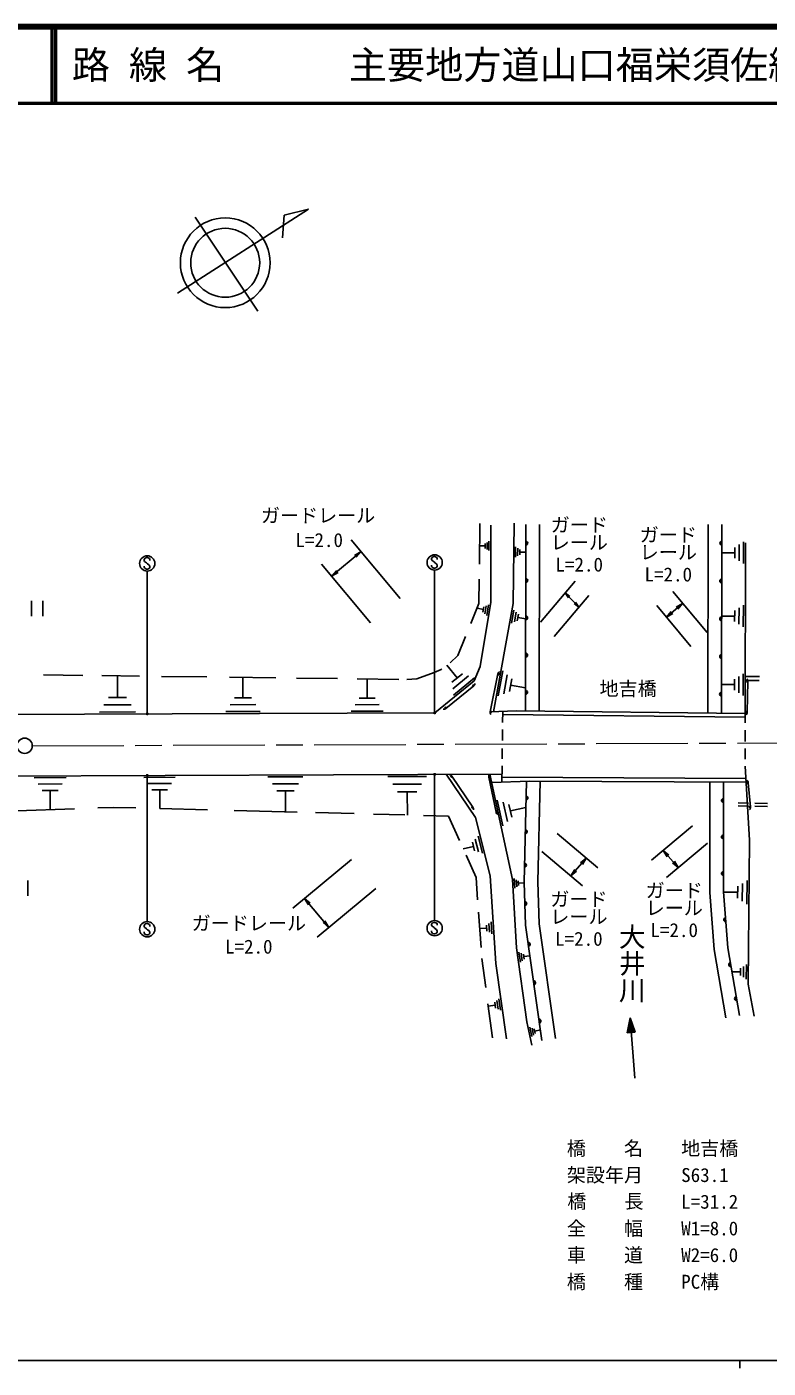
# Model space of a CAD drawing. Units: millimetres, scale not verified. Extents: x 40000 to 680000, y 20000 to 380000.
# Drawn here: x 174476 to 271735, y 204000 to 380000 of the extents above; entities that cross this region are included whole.
import ezdxf
from ezdxf.enums import TextEntityAlignment as Align

# ---------------------------------------------------------------- set-up
doc = ezdxf.new("R2010")
doc.units = ezdxf.units.MM
doc.header["$LTSCALE"] = 1000
doc.linetypes.add('CHAIN', pattern=[18.5, 12, -1.5, 3.5, -1.5])
for name, color, linetype, lineweight in [('M-BGD', 7, 'Continuous', 25), ('M-BMK', 2, 'CHAIN', 13), ('M-BMK-SRVR', 3, 'Continuous', 25), ('M-STR-HTXT', 7, 'Continuous', 13), ('M-STR-STR3', 7, 'Continuous', 25), ('M-STR-STRC', 7, 'Continuous', 25), ('M-TTL', 2, 'Continuous', 140), ('M-TTL-BAND', 7, 'Continuous', 25), ('M-TTL-LINE', 7, 'Continuous', 50)]:
    doc.layers.add(name, color=color, linetype=linetype, lineweight=lineweight)
doc.layers.add('M-STR-STR1', color=1, linetype='Continuous')
doc.layers.add('M-TTL-TXT', color=7, linetype='Continuous')
doc.styles.add('@ＭＳ ゴシック', font='')
doc.styles.add('ＭＳ ゴシック', font='')
doc.styles.get('@ＭＳ ゴシック').set_extended_font_data('@MS Gothic')
doc.styles.get('ＭＳ ゴシック').set_extended_font_data('MS Gothic')

# ---------------------------------------------------------------- blocks, each defined once
blk = doc.blocks.new('filled_dot')
at = {"color": 0, "linetype": 'Continuous', "lineweight": -2, "const_width": 1.25}
blk.add_lwpolyline([(-0.625, 0, 1), (0.625, 0, 1)], format="xyb", close=True, dxfattribs=at)
blk = doc.blocks.new('open_arrow')
at = {"color": 0, "linetype": 'Continuous', "lineweight": -2}
blk.add_lwpolyline([(7.5, 1.25), (0, 0), (7.5, -1.25)], dxfattribs=at)

msp = doc.modelspace()

# ---------------------------------------------------------------- linework, layer by layer
at = {"layer": 'M-BGD'}
for p, q in [((233847, 309476), (233909, 314823)), ((235359, 314611), (235359, 304488)), ((238390, 314876), (238274, 304317)), ((239947, 314717), (239910, 290225)), ((241747, 314717), (241710, 290205)), ((263853, 314717), (263811, 289960)), ((265653, 314714), (265611, 289940)), ((233876, 311882), (234616, 311882)), ((234616, 312192), (234616, 311572)), ((234866, 312352), (234866, 311422)), ((235106, 312502), (235106, 311272)), ((238586, 310402), (238606, 311752)), ((238866, 310572), (238876, 311582)), ((267356, 311702), (267356, 310282)), ((267926, 312062), (267926, 309922)), ((268496, 312412), (268496, 309562)), ((268749, 312315), (268707, 288666)), ((239136, 310732), (239136, 311412)), ((239946, 311062), (239136, 311072)), ((265646, 310992), (267356, 310992)), ((233788, 304337), (233825, 307525)), ((175075, 302666), (175075, 304666)), ((176575, 304666), (176575, 302666)), ((235359, 304488), (233969, 296087)), ((232729, 301706), (233788, 304337)), ((233536, 303702), (234376, 303562)), ((234436, 303912), (234316, 303212)), ((234746, 304042), (234566, 302992)), ((235046, 304172), (234816, 302772)), ((238274, 304317), (235685, 290138)), ((238066, 301772), (238376, 303472)), ((238446, 301922), (238676, 303202)), ((238826, 302072), (238976, 302922)), ((267346, 303402), (267336, 301982)), ((267916, 303762), (267906, 301622)), ((268486, 304112), (268476, 301262)), ((239926, 302312), (238906, 302502)), ((265636, 302692), (267346, 302692)), ((231038, 297507), (232035, 299984)), ((230010, 296540), (231038, 297507)), ((227895, 295271), (228832, 295694)), ((228832, 295694), (228911, 295751)), ((229566, 296222), (230926, 294562)), ((233969, 296087), (233155, 294204)), ((176684, 294967), (181845, 294901)), ((184337, 294870), (189256, 294808)), ((186356, 294842), (186366, 291992)), ((192144, 294771), (198079, 294696)), ((201047, 294659), (207135, 294582)), ((202816, 294632), (202826, 291952)), ((209865, 294547), (215250, 294479)), ((217825, 294446), (223291, 294377)), ((219116, 294432), (219126, 291902)), ((224329, 294364), (225659, 294455)), ((225659, 294455), (227895, 295271)), ((233155, 294204), (227996, 289996)), ((231616, 295122), (230236, 293992)), ((232416, 294852), (230346, 293152)), ((233216, 294582), (230446, 292312)), ((235261, 290124), (236289, 295099)), ((236316, 292202), (236916, 295502)), ((237056, 292502), (237506, 294972)), ((237786, 292792), (238086, 294442)), ((267326, 294402), (267326, 292982)), ((267896, 294762), (267896, 292622)), ((268466, 295112), (268466, 292262)), ((268717, 294240), (270574, 294240)), ((268718, 294740), (270618, 294740)), ((269071, 294109), (268985, 290065)), ((233106, 293518), (229464, 290570)), ((239916, 293252), (237936, 293622)), ((265616, 293692), (267326, 293692)), ((188156, 291052), (184586, 291042)), ((187556, 291992), (185176, 291992)), ((204516, 291062), (201156, 291042)), ((203946, 291952), (201706, 291942)), ((220706, 291062), (217556, 291052)), ((220176, 291902), (218076, 291902)), ((108843, 289553), (227996, 289996)), ((188746, 290102), (183996, 290082)), ((205076, 290162), (200596, 290142)), ((221236, 290222), (217026, 290202)), ((235261, 290124), (238652, 290239)), ((236917, 290180), (236896, 288713)), ((268709, 289406), (236911, 289758)), ((268710, 289906), (238652, 290239)), ((236883, 287783), (236863, 286346)), ((268706, 287733), (268703, 286248)), ((236849, 285316), (236839, 284619)), ((268702, 285315), (268699, 283888)), ((236839, 284619), (236830, 283966)), ((97088, 281423), (236802, 281947)), ((221846, 281632), (226906, 281652)), ((229486, 281919), (233329, 276260)), ((230255, 281677), (233004, 277629)), ((235207, 281941), (238190, 268134)), ((236817, 283030), (236787, 280909)), ((268729, 282995), (269279, 273273)), ((175446, 281462), (179616, 281482)), ((175976, 280632), (179096, 280652)), ((189846, 281522), (193956, 281532)), ((190366, 280702), (193446, 280712)), ((190876, 279882), (192936, 279892)), ((191916, 277422), (191906, 279892)), ((206106, 281582), (210696, 281592)), ((206686, 280662), (210126, 280672)), ((222486, 280622), (226276, 280642)), ((236031, 276944), (235085, 281547)), ((235439, 280866), (240458, 281026)), ((268820, 281381), (236796, 281544)), ((240016, 281028), (239717, 267785)), ((268849, 280881), (240458, 281026)), ((241816, 281019), (241518, 267795)), ((264064, 280905), (264064, 266432)), ((265864, 280896), (265864, 266502)), ((269114, 280816), (269415, 277633)), ((176496, 279802), (178576, 279812)), ((177546, 277302), (177536, 279812)), ((207256, 279742), (209556, 279752)), ((208416, 276992), (208406, 279752)), ((223116, 279612), (225646, 279622)), ((224396, 276582), (224386, 279622)), ((236926, 275152), (236196, 278522)), ((237516, 275722), (236966, 278252)), ((267815, 278170), (269153, 278141)), ((270002, 278123), (271651, 278088)), ((180733, 277406), (173161, 277148)), ((185804, 277580), (183771, 277510)), ((188789, 277503), (185804, 277580)), ((198159, 277261), (191912, 277422)), ((209947, 276957), (201676, 277170)), ((217440, 276764), (212369, 276895)), ((224076, 276593), (219937, 276700)), ((229775, 276446), (226500, 276530)), ((231222, 273231), (229775, 276446)), ((238096, 276282), (237726, 277972)), ((239936, 277562), (237916, 277132)), ((267806, 277770), (269152, 277741)), ((269979, 277724), (271660, 277688)), ((233329, 276260), (235253, 268606)), ((232926, 273022), (233206, 271902)), ((233306, 273422), (233736, 271732)), ((233686, 273812), (234256, 271562)), ((269279, 273273), (269102, 254383)), ((231716, 272122), (233066, 272462)), ((233411, 268370), (232093, 271297)), ((174610, 267995), (174610, 265995)), ((233618, 265457), (233411, 268370)), ((235253, 268606), (236009, 257082)), ((238190, 268134), (238706, 259167)), ((238506, 266982), (238426, 268232)), ((238746, 267152), (238686, 268092)), ((238986, 267322), (238946, 267952)), ((239716, 267682), (238966, 267642)), ((239717, 267785), (239910, 262133)), ((241518, 267795), (241706, 262289)), ((268356, 267612), (268336, 265292)), ((268976, 267992), (268946, 264892)), ((264064, 266432), (264644, 258944)), ((265864, 266502), (266432, 259167)), ((265866, 266472), (267726, 266462)), ((267736, 267232), (267716, 265682)), ((234064, 259193), (233734, 263826)), ((235096, 262362), (235176, 261192)), ((235396, 262572), (235496, 261012)), ((241706, 262289), (243818, 247263)), ((233886, 261692), (234826, 261752)), ((234796, 262142), (234846, 261362)), ((239910, 262133), (242036, 247012)), ((238706, 259167), (240068, 249448)), ((264644, 258944), (266190, 249959)), ((266432, 259167), (267964, 250264)), ((234684, 253952), (234167, 257743)), ((236009, 257082), (237426, 247211)), ((239226, 257252), (239036, 258592)), ((239476, 257462), (239336, 258462)), ((239716, 257662), (239626, 258332)), ((240476, 258112), (239676, 258002)), ((266976, 256022), (268116, 256012)), ((268116, 256482), (268106, 255542)), ((268496, 256722), (268486, 255302)), ((268876, 256952), (268866, 255062)), ((269102, 254383), (269909, 250171)), ((235584, 247353), (234975, 251817)), ((235866, 252012), (235976, 251252)), ((236146, 252242), (236306, 251112)), ((236416, 252472), (236636, 250962)), ((235016, 251502), (235926, 251632)), ((253611, 249987), (253250, 248020)), ((254250, 242051), (253611, 249987)), ((253611, 249987), (254282, 248103)), ((240068, 249448), (240725, 246396)), ((240746, 247502), (240476, 248732)), ((240966, 247712), (240756, 248632)), ((241176, 247912), (241036, 248532)), ((241846, 248382), (241106, 248222)), ((253265, 248103), (254253, 248183)), ((253274, 248154), (254236, 248231)), ((253284, 248205), (254219, 248280)), ((253293, 248256), (254201, 248329)), ((253302, 248307), (254184, 248378)), ((253312, 248358), (254166, 248426)), ((253321, 248408), (254149, 248475)), ((253330, 248459), (254132, 248524)), ((253340, 248510), (254114, 248573)), ((253349, 248561), (254097, 248621)), ((253358, 248612), (254080, 248670)), ((253368, 248663), (254062, 248719)), ((253377, 248714), (254045, 248768)), ((253386, 248765), (254027, 248816)), ((253396, 248816), (254010, 248865)), ((253405, 248867), (253993, 248914)), ((253415, 248918), (253975, 248963)), ((253424, 248969), (253958, 249012)), ((253433, 249019), (253941, 249060)), ((253443, 249070), (253923, 249109)), ((253452, 249121), (253906, 249158)), ((253461, 249172), (253889, 249207)), ((253471, 249223), (253871, 249255)), ((253480, 249274), (253854, 249304)), ((253489, 249325), (253836, 249353)), ((253499, 249376), (253819, 249402)), ((253508, 249427), (253802, 249450)), ((253517, 249478), (253784, 249499)), ((253527, 249529), (253767, 249548)), ((253536, 249579), (253750, 249597)), ((253545, 249630), (253732, 249645)), ((253555, 249681), (253715, 249694)), ((253573, 249783), (253680, 249792)), ((253250, 248020), (254282, 248103)), ((253256, 248052), (254271, 248134))]:
    msp.add_line(p, q, dxfattribs=at)
for centre, radius, start, end in [((239944, 312268), 250, 269.91212, 89.91212), ((239944, 312268), 200, 269.91212, 89.91212), ((239944, 312268), 150, 269.91212, 89.91212), ((239944, 312268), 100, 269.91212, 89.91212), ((239944, 312268), 50, 269.91212, 89.91212), ((265649, 312237), 250, 89.90387, 269.90387), ((265649, 312237), 200, 89.90387, 269.90387), ((265649, 312237), 150, 89.90387, 269.90387), ((265649, 312237), 100, 89.90387, 269.90387), ((265649, 312237), 50, 89.90387, 269.90387), ((239936, 307370), 250, 269.91212, 89.91212), ((239936, 307370), 200, 269.91212, 89.91212), ((239936, 307370), 150, 269.91212, 89.91212), ((239936, 307370), 100, 269.91212, 89.91212), ((239936, 307370), 50, 269.91212, 89.91212), ((265641, 307282), 250, 89.90387, 269.90387), ((265641, 307282), 200, 89.90387, 269.90387), ((265641, 307282), 150, 89.90387, 269.90387), ((265641, 307282), 100, 89.90387, 269.90387), ((265641, 307282), 50, 89.90387, 269.90387), ((239929, 302471), 250, 269.91212, 89.91212), ((239929, 302471), 200, 269.91212, 89.91212), ((239929, 302471), 150, 269.91212, 89.91212), ((239929, 302471), 100, 269.91212, 89.91212), ((239929, 302471), 50, 269.91212, 89.91212), ((265632, 302327), 250, 89.90387, 269.90387), ((265632, 302327), 200, 89.90387, 269.90387), ((265632, 302327), 150, 89.90387, 269.90387), ((265632, 302327), 100, 89.90387, 269.90387), ((265632, 302327), 50, 89.90387, 269.90387), ((239921, 297573), 250, 269.91212, 89.91212), ((239921, 297573), 200, 269.91212, 89.91212), ((239921, 297573), 150, 269.91212, 89.91212), ((239921, 297573), 100, 269.91212, 89.91212), ((239921, 297573), 50, 269.91212, 89.91212), ((265624, 297372), 250, 89.90387, 269.90387), ((265624, 297372), 200, 89.90387, 269.90387), ((265624, 297372), 150, 89.90387, 269.90387), ((265624, 297372), 100, 89.90387, 269.90387), ((265624, 297372), 50, 89.90387, 269.90387), ((236289, 295099), 150, 258.31806, 78.31806), ((236779, 294998), 500, 123.31806, 168.31806), ((269071, 294109), 150, 88.78112, 268.78112), ((268571, 294120), 500, 358.78112, 43.78112), ((233106, 293518), 150, 38.99649, 218.99649), ((232791, 293907), 500, 308.99649, 353.99649), ((239914, 292674), 250, 269.91212, 89.91212), ((239914, 292674), 200, 269.91212, 89.91212), ((239914, 292674), 150, 269.91212, 89.91212), ((239914, 292674), 100, 269.91212, 89.91212), ((239914, 292674), 50, 269.91212, 89.91212), ((265616, 292418), 250, 89.90387, 269.90387), ((265616, 292418), 200, 89.90387, 269.90387), ((265616, 292418), 150, 89.90387, 269.90387), ((265616, 292418), 100, 89.90387, 269.90387), ((265616, 292418), 50, 89.90387, 269.90387), ((229150, 290959), 500, 263.99649, 308.99649), ((229464, 290570), 150, 38.99649, 218.99649), ((235261, 290124), 150, 258.31806, 78.31806), ((235750, 290023), 500, 168.31806, 213.31806), ((268485, 290076), 500, 313.78112, 358.78112), ((268985, 290065), 150, 88.78112, 268.78112), ((229842, 281396), 500, 34.17699, 79.17699), ((230255, 281677), 150, 124.17699, 304.17699), ((235085, 281547), 150, 281.61852, 101.61852), ((235574, 281648), 500, 146.61852, 191.61852), ((268616, 280769), 500, 5.40379, 50.40379), ((269114, 280816), 150, 95.40379, 275.40379), ((239966, 278807), 250, 268.70783, 88.70783), ((239966, 278807), 200, 268.70783, 88.70783), ((239966, 278807), 150, 268.70783, 88.70783), ((239966, 278807), 100, 268.70783, 88.70783), ((239966, 278807), 50, 268.70783, 88.70783), ((265864, 278497), 250, 90, 270), ((265864, 278497), 200, 90, 270), ((265864, 278497), 150, 90, 270), ((265864, 278497), 100, 90, 270), ((265864, 278497), 50, 90, 270), ((233004, 277629), 150, 124.17699, 304.17699), ((232590, 277348), 500, 349.17699, 34.17699), ((236031, 276944), 150, 281.61852, 101.61852), ((236521, 277045), 500, 191.61852, 236.61852), ((269415, 277633), 150, 95.40379, 275.40379), ((268917, 277585), 500, 320.40379, 5.40379), ((239866, 274398), 250, 268.70783, 88.70783), ((239866, 274398), 200, 268.70783, 88.70783), ((239866, 274398), 150, 268.70783, 88.70783), ((239866, 274398), 100, 268.70783, 88.70783), ((239866, 274398), 50, 268.70783, 88.70783), ((265864, 273699), 250, 90, 270), ((265864, 273699), 200, 90, 270), ((265864, 273699), 150, 90, 270), ((265864, 273699), 100, 90, 270), ((265864, 273699), 50, 90, 270), ((239767, 269989), 250, 268.70783, 88.70783), ((239767, 269989), 200, 268.70783, 88.70783), ((239767, 269989), 150, 268.70783, 88.70783), ((239767, 269989), 100, 268.70783, 88.70783), ((239767, 269989), 50, 268.70783, 88.70783), ((265864, 268901), 250, 90, 270), ((265864, 268901), 200, 90, 270), ((265864, 268901), 150, 90, 270), ((265864, 268901), 100, 90, 270), ((265864, 268901), 50, 90, 270), ((239814, 264959), 250, 271.95807, 91.95807), ((239814, 264959), 200, 271.95807, 91.95807), ((239814, 264959), 150, 271.95807, 91.95807), ((239814, 264959), 100, 271.95807, 91.95807), ((239814, 264959), 50, 271.95807, 91.95807), ((266148, 262834), 250, 94.42697, 274.42697), ((266148, 262834), 200, 94.42697, 274.42697), ((266148, 262834), 150, 94.42697, 274.42697), ((266148, 262834), 100, 94.42697, 274.42697), ((266148, 262834), 50, 94.42697, 274.42697), ((240264, 259613), 250, 278.00192, 98.00192), ((240264, 259613), 200, 278.00192, 98.00192), ((240264, 259613), 150, 278.00192, 98.00192), ((240264, 259613), 100, 278.00192, 98.00192), ((240264, 259613), 50, 278.00192, 98.00192), ((266815, 256941), 250, 99.76177, 279.76177), ((266815, 256941), 200, 99.76177, 279.76177), ((266815, 256941), 150, 99.76177, 279.76177), ((266815, 256941), 100, 99.76177, 279.76177), ((266815, 256941), 50, 99.76177, 279.76177), ((240973, 254573), 250, 278.00192, 98.00192), ((240973, 254573), 200, 278.00192, 98.00192), ((240973, 254573), 150, 278.00192, 98.00192), ((240973, 254573), 100, 278.00192, 98.00192), ((240973, 254573), 50, 278.00192, 98.00192), ((267581, 252490), 250, 99.76177, 279.76177), ((267581, 252490), 200, 99.76177, 279.76177), ((267581, 252490), 150, 99.76177, 279.76177), ((267581, 252490), 100, 99.76177, 279.76177), ((267581, 252490), 50, 99.76177, 279.76177), ((241682, 249532), 250, 278.00192, 98.00192), ((241682, 249532), 200, 278.00192, 98.00192), ((241682, 249532), 150, 278.00192, 98.00192), ((241682, 249532), 100, 278.00192, 98.00192), ((241682, 249532), 50, 278.00192, 98.00192)]:
    msp.add_arc(centre, radius, start, end, dxfattribs=at)
at = {"layer": 'M-BMK'}
msp.add_line((175191, 285667), (273198, 286036), dxfattribs=at)
at = {"layer": 'M-BMK-SRVR'}
for p, q in [((194250, 345061), (211423, 356078)), ((211423, 356078), (208227, 355286)), ((196561, 355042), (204784, 342684)), ((208227, 355286), (208032, 352332))]:
    msp.add_line(p, q, dxfattribs=at)
for centre, radius in [((200505, 349042), 5885), ((200505, 349042), 4520), ((174191, 285670), 1000)]:
    msp.add_circle(centre, radius, dxfattribs=at)
at = {"layer": 'M-STR-STR3'}
for p, q in [((223452, 305004), (217034, 312672)), ((214463, 307913), (218317, 311139)), ((219568, 301814), (213150, 309483)), ((241872, 301863), (246399, 307258)), ((243659, 299993), (248186, 305388)), ((245106, 305717), (246893, 303846)), ((263723, 300525), (259223, 305888)), ((261609, 298701), (257109, 304064)), ((260509, 304355), (258395, 302532)), ((261788, 275157), (256424, 270656)), ((244043, 274152), (249406, 269652)), ((263774, 272899), (258410, 268399)), ((242024, 271794), (247386, 267295)), ((257956, 271942), (259943, 269685)), ((217087, 270744), (209379, 264374)), ((247874, 270938), (245854, 268580)), ((220273, 266947), (212547, 260564)), ((210920, 265648), (214077, 261828))]:
    msp.add_line(p, q, dxfattribs=at)
at = {"layer": 'M-STR-STRC'}
for p, q in [((189993, 310289), (189869, 310105)), ((189869, 310105), (189872, 309973)), ((189872, 309973), (189935, 309844)), ((189935, 309844), (190191, 309663)), ((190185, 310355), (189993, 310289)), ((190307, 310352), (190185, 310355)), ((190557, 310234), (190307, 310352)), ((190620, 310102), (190557, 310234)), ((190620, 309973), (190620, 310102)), ((227698, 310417), (227574, 310233)), ((227574, 310233), (227577, 310101)), ((227577, 310101), (227640, 309972)), ((227640, 309972), (227895, 309791)), ((227890, 310483), (227698, 310417)), ((228011, 310481), (227890, 310483)), ((227895, 309791), (228024, 309659)), ((228261, 310362), (228011, 310481)), ((228324, 310230), (228261, 310362)), ((228324, 310101), (228324, 310230)), ((189872, 309125), (189869, 309246)), ((189912, 309023), (189872, 309125)), ((189996, 308912), (189912, 309023)), ((190183, 308851), (189996, 308912)), ((190317, 308851), (190183, 308851)), ((190191, 309663), (190320, 309531)), ((190277, 289856), (190277, 308592)), ((190417, 308880), (190317, 308851)), ((190320, 309531), (190499, 309415)), ((190559, 308973), (190417, 308880)), ((190499, 309415), (190625, 309215)), ((190620, 309104), (190559, 308973)), ((190625, 309215), (190620, 309104)), ((227577, 309253), (227574, 309375)), ((227616, 309151), (227577, 309253)), ((227700, 309040), (227616, 309151)), ((227887, 308980), (227700, 309040)), ((228022, 308980), (227887, 308980)), ((227981, 289984), (227981, 308720)), ((228122, 309008), (228022, 308980)), ((228024, 309659), (228203, 309543)), ((228264, 309101), (228122, 309008)), ((228203, 309543), (228330, 309343)), ((228324, 309232), (228264, 309101)), ((228330, 309343), (228324, 309232)), ((190277, 281772), (190277, 262592)), ((227981, 281913), (227981, 262734)), ((189993, 262289), (189869, 262105)), ((190185, 262355), (189993, 262289)), ((190307, 262352), (190185, 262355)), ((190557, 262234), (190307, 262352)), ((227698, 262431), (227574, 262246)), ((227574, 262246), (227577, 262115)), ((227890, 262496), (227698, 262431)), ((228011, 262494), (227890, 262496)), ((228261, 262375), (228011, 262494)), ((228324, 262244), (228261, 262375)), ((228324, 262115), (228324, 262244)), ((189869, 262105), (189872, 261973)), ((189872, 261125), (189869, 261246)), ((189872, 261973), (189935, 261844)), ((189912, 261023), (189872, 261125)), ((189996, 260912), (189912, 261023)), ((189935, 261844), (190191, 261663)), ((190183, 260851), (189996, 260912)), ((190317, 260851), (190183, 260851)), ((190191, 261663), (190320, 261531)), ((190417, 260880), (190317, 260851)), ((190320, 261531), (190499, 261415)), ((190559, 260973), (190417, 260880)), ((190499, 261415), (190625, 261215)), ((190620, 262102), (190557, 262234)), ((190620, 261104), (190559, 260973)), ((190620, 261973), (190620, 262102)), ((190625, 261215), (190620, 261104)), ((227577, 261267), (227574, 261388)), ((227577, 262115), (227640, 261986)), ((227616, 261164), (227577, 261267)), ((227700, 261053), (227616, 261164)), ((227640, 261986), (227895, 261804)), ((227887, 260993), (227700, 261053)), ((228022, 260993), (227887, 260993)), ((227895, 261804), (228024, 261672)), ((228122, 261022), (228022, 260993)), ((228024, 261672), (228203, 261556)), ((228264, 261114), (228122, 261022)), ((228203, 261556), (228330, 261356)), ((228324, 261246), (228264, 261114)), ((228330, 261356), (228324, 261246))]:
    msp.add_line(p, q, dxfattribs=at)
for centre in [(190277, 309592), (227981, 309720), (190277, 261592), (227981, 261734)]:
    msp.add_circle(centre, 1000, dxfattribs=at)
at = {"layer": 'M-TTL'}
msp.add_line((680000, 380000), (40000, 380000), dxfattribs=at)
at = {"layer": 'M-TTL-BAND'}
for p, q in [((40000, 205000), (579000, 205000)), ((268000, 205000), (268000, 204000))]:
    msp.add_line(p, q, dxfattribs=at)
at = {"layer": 'M-TTL-LINE'}
for p, q in [((177750, 380000), (177750, 370000)), ((178250, 380000), (178250, 370000)), ((40000, 370000), (680000, 370000))]:
    msp.add_line(p, q, dxfattribs=at)

# ---------------------------------------------------------------- block references
at = {"layer": 'M-STR-STR3'}
for p, xscale, yscale, rotation in [((218317, 311139), 129, 129, 219.9), ((214463, 307913), 129, 129, 39.9), ((245106, 305717), 103, 103, 313.7), ((246893, 303846), 103, 103, 133.7), ((258395, 302532), 129, 129, 40.8), ((260509, 304355), 129, 129, 220.8), ((247874, 270938), 129, 129, 229.4), ((257956, 271942), 129, 129, 311.3), ((245854, 268580), 129, 129, 49.4), ((259943, 269685), 129, 129, 131.3), ((210920, 265648), 129, 129, 309.6), ((214077, 261828), 129, 129, 129.6)]:
    msp.add_blockref('open_arrow', p, dxfattribs=dict(at, xscale=xscale, yscale=yscale, rotation=rotation))
at = {"layer": 'M-STR-STRC', "xscale": 160, "yscale": 160}
for p, rotation in [((190277, 289856), 90), ((227981, 289984), 90), ((190277, 281772), 270), ((227981, 281913), 270)]:
    msp.add_blockref('filled_dot', p, dxfattribs=dict(at, rotation=rotation))

# ---------------------------------------------------------------- texts
at = {"layer": 'M-STR-HTXT', "style": '@ＭＳ ゴシック'}
msp.add_text('大井川', height=2566, rotation=270, dxfattribs=at).set_placement((251808, 262373), align=Align.BOTTOM_LEFT)
at = {"layer": 'M-STR-STR1', "style": 'ＭＳ ゴシック'}
for s, p in [('地吉橋', (249614, 291707)), ('橋\u3000\u3000名', (245321, 231374)), ('地吉橋', (260321, 231374)), ('架設年月', (245321, 227874)), ('S63.1', (260321, 227874)), ('橋\u3000  長', (245389, 224425)), ('L=31.2', (260321, 224374)), ('全\u3000\u3000幅', (245321, 220874)), ('W1=8.0', (260321, 220874)), ('車\u3000\u3000道', (245321, 217374)), ('W2=6.0', (260321, 217374)), ('橋\u3000\u3000種', (245321, 213874)), ('PC構', (260321, 213874))]:
    msp.add_text(s, height=1833, dxfattribs=at).set_placement(p, align=Align.BOTTOM_LEFT)
at = {"layer": 'M-STR-STR3', "style": 'ＭＳ ゴシック'}
for s, p in [('ガードレール', (205186, 314419)), ('ガード', (243208, 313180)), ('L=2.0', (209718, 311195)), ('レール', (243208, 310880)), ('ガード', (254889, 311882)), ('レール', (254889, 309582)), ('L=2.0', (243833, 307977)), ('L=2.0', (255514, 306680)), ('ガード', (255667, 265214)), ('ガード', (243157, 264072)), ('レール', (243157, 261772)), ('レール', (255667, 262914)), ('ガードレール', (196102, 260912)), ('L=2.0', (256292, 260011)), ('L=2.0', (243782, 258869)), ('L=2.0', (200477, 257843))]:
    msp.add_text(s, height=1833, dxfattribs=at).set_placement(p, align=Align.BOTTOM_LEFT)
at = {"layer": 'M-TTL-TXT', "style": 'ＭＳ ゴシック'}
for s, p in [('路 線 名', (180380, 375000)), ('主要地方道山口福栄須佐線', (216734, 375000))]:
    msp.add_text(s, height=3666, dxfattribs=at).set_placement(p, align=Align.MIDDLE_LEFT)

doc.saveas('drawing.dxf')
